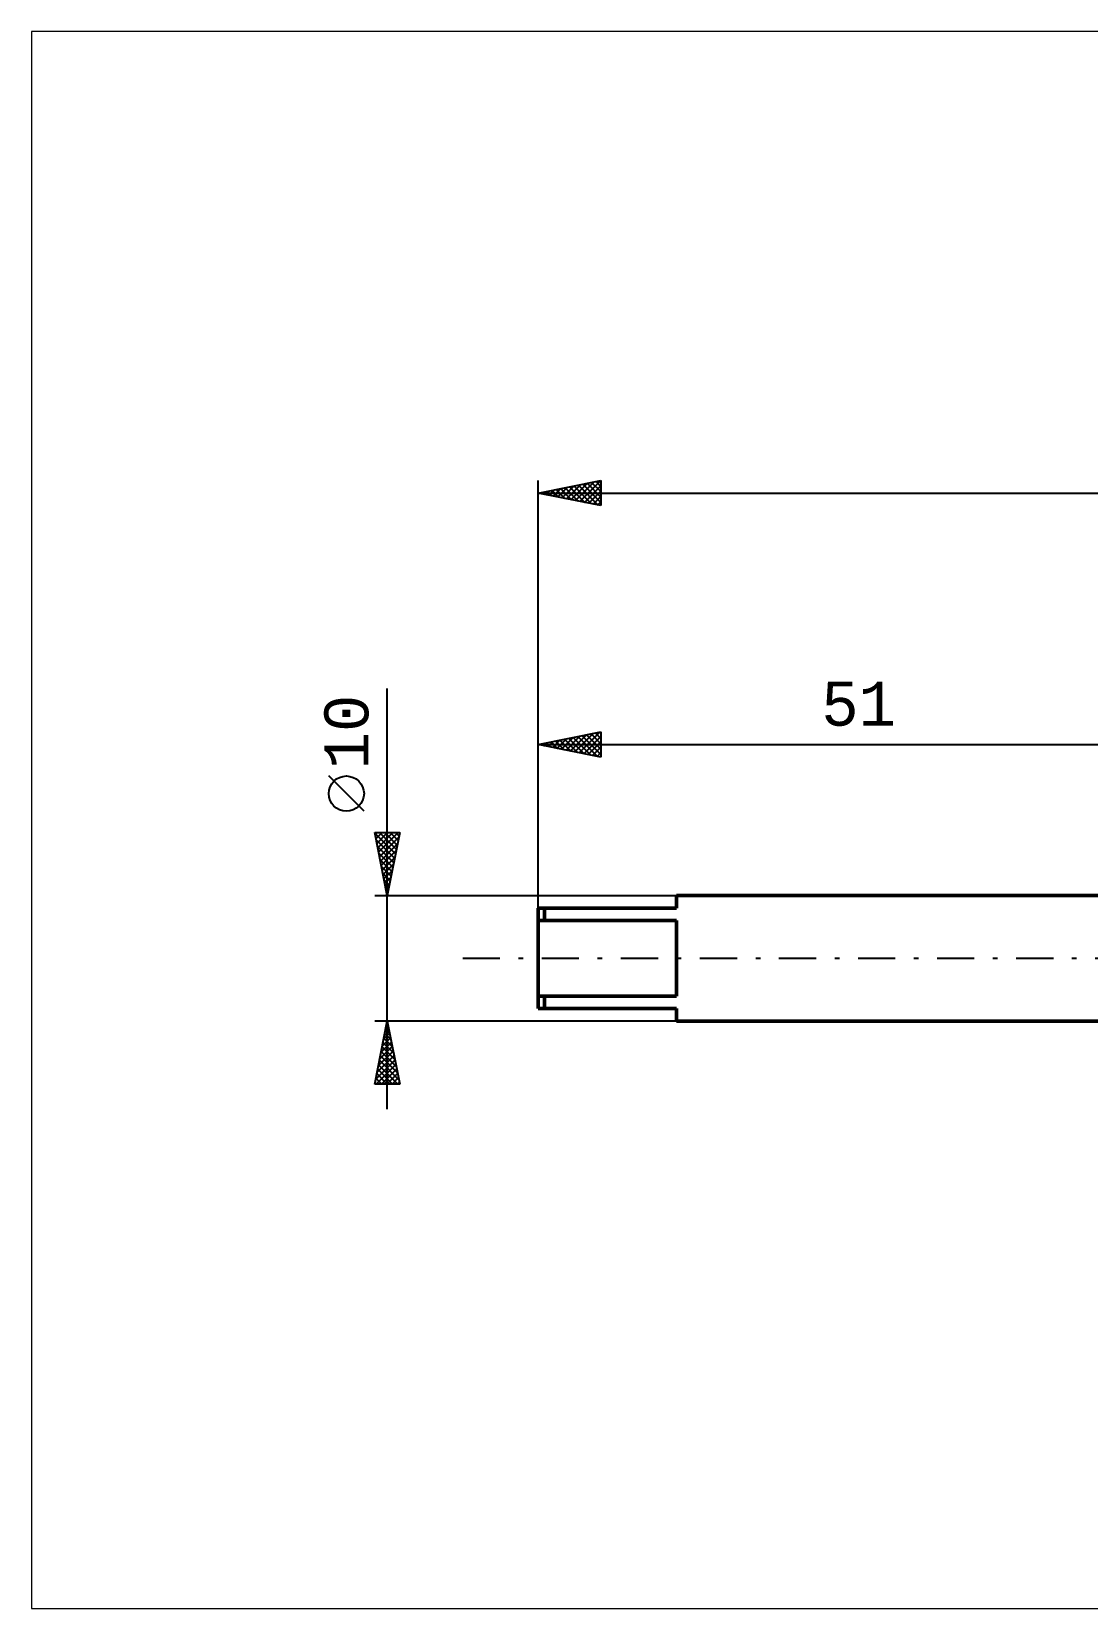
# Model space of a CAD drawing. Header units: millimetres. Extents: x -91 to 129, y -52 to 74.
# Drawn here: x -91.3 to -7.3, y -51.7 to 73.7 of the extents above; entities that cross this region are included whole.
import ezdxf
from ezdxf.enums import TextEntityAlignment as Align

# ---------------------------------------------------------------- set-up
doc = ezdxf.new("R2010")
doc.units = ezdxf.units.MM
doc.header["$LTSCALE"] = 7.4
doc.linetypes.add('LONGDASH_DASH', pattern=[0.85, 0.4, -0.2, 0.05, -0.2])
for name, color, linetype in [('INFTOTAL', 9, 'CONTINUOUS'), ('SK1', 4, 'CONTINUOUS'), ('SK2', 7, 'CONTINUOUS'), ('SK4', 2, 'LONGDASH_DASH')]:
    doc.layers.add(name, color=color, linetype=linetype)
doc.styles.get("Standard").update_dxf_attribs({"font": 'Monospac821 BT'})

msp = doc.modelspace()

# ---------------------------------------------------------------- linework, layer by layer
at = {"layer": 'INFTOTAL', "color": 9, "linetype": 'CONTINUOUS', "lineweight": 18}
for p, q in [((89.1, 73.7), (-91.3, 73.7)), ((-91.3, 73.7), (-91.3, -51.7)), ((-91.3, -51.7), (89.1, -51.7))]:
    msp.add_line(p, q, dxfattribs=at)
at = {"layer": 'SK1', "color": 4, "linetype": 'CONTINUOUS', "lineweight": 50}
for p, q in [((-40, 4), (-51, 4)), ((-51, 4), (-51, -4)), ((-50.5, 4), (-50.5, 3)), ((0, 5), (-40, 5)), ((-40, 5), (-40, 4)), ((-51, 3), (-40, 3)), ((-40, 3), (-40, -3)), ((-40, -3), (-51, -3)), ((-50.5, -4), (-50.5, -3)), ((-51, -4), (-40, -4)), ((-40, -4), (-40, -5)), ((-40, -5), (0, -5))]:
    msp.add_line(p, q, dxfattribs=at)
at = {"layer": 'SK2', "color": 7, "linetype": 'CONTINUOUS', "lineweight": 25}
for p, q in [((-51, 4.1), (-51, 38)), ((-51, 37), (-46, 38)), ((-48.73, 36.55), (-47.6, 37.68)), ((-48.38, 36.48), (-47.07, 37.79)), ((-48.02, 36.4), (-46.54, 37.89)), ((-47.8, 37.64), (-46.21, 36.04)), ((-47.67, 36.33), (-46.01, 38)), ((-47.45, 37.71), (-46, 36.26)), ((-47.1, 37.78), (-46, 36.68)), ((-46.74, 37.85), (-46, 37.11)), ((-46.39, 37.92), (-46, 37.53)), ((-46.04, 37.99), (-46, 37.96)), ((-46, 38), (-46, 36)), ((-51, 37), (49, 37)), ((-46, 36), (-51, 37)), ((-50.99, 37), (-50.98, 37)), ((-50.85, 36.97), (-50.78, 37.04)), ((-50.63, 37.07), (-50.45, 36.89)), ((-50.5, 36.9), (-50.25, 37.15)), ((-50.28, 37.14), (-49.92, 36.78)), ((-50.15, 36.83), (-49.72, 37.26)), ((-49.92, 37.22), (-49.39, 36.68)), ((-49.79, 36.76), (-49.19, 37.36)), ((-49.57, 37.29), (-48.86, 36.57)), ((-49.44, 36.69), (-48.66, 37.47)), ((-49.22, 37.36), (-48.33, 36.47)), ((-49.08, 36.62), (-48.13, 37.57)), ((-48.86, 37.43), (-47.8, 36.36)), ((-48.51, 37.5), (-47.27, 36.25)), ((-48.16, 37.57), (-46.74, 36.15)), ((-47.32, 36.26), (-46, 37.58)), ((-46.96, 36.19), (-46, 37.16)), ((-46.61, 36.12), (-46, 36.73)), ((-46.26, 36.05), (-46, 36.31)), ((-63, -12), (-63, 21.45)), ((-51, 4), (-51, 18)), ((-51, 17), (-46, 18)), ((-49.13, 16.63), (-48.2, 17.56)), ((-48.78, 16.56), (-47.67, 17.67)), ((-48.43, 16.49), (-47.14, 17.77)), ((-48.21, 17.56), (-46.81, 16.16)), ((-48.07, 16.41), (-46.61, 17.88)), ((-47.85, 17.63), (-46.28, 16.06)), ((-47.72, 16.34), (-46.08, 17.98)), ((-47.5, 17.7), (-46, 16.2)), ((-47.37, 16.27), (-46, 17.64)), ((-47.15, 17.77), (-46, 16.62)), ((-46.79, 17.84), (-46, 17.05)), ((-46.44, 17.91), (-46, 17.47)), ((-46.09, 17.98), (-46, 17.9)), ((-46, 18), (-46, 16)), ((-51, 17), (0, 17)), ((-46, 16), (-51, 17)), ((-50.9, 16.98), (-50.85, 17.03)), ((-50.68, 17.06), (-50.52, 16.9)), ((-50.55, 16.91), (-50.32, 17.14)), ((-50.33, 17.13), (-49.99, 16.8)), ((-50.19, 16.84), (-49.79, 17.24)), ((-49.97, 17.21), (-49.46, 16.69)), ((-49.84, 16.77), (-49.26, 17.35)), ((-49.62, 17.28), (-48.93, 16.59)), ((-49.49, 16.7), (-48.73, 17.45)), ((-49.27, 17.35), (-48.4, 16.48)), ((-48.91, 17.42), (-47.87, 16.37)), ((-48.56, 17.49), (-47.34, 16.27)), ((-47.01, 16.2), (-46, 17.22)), ((-46.66, 16.13), (-46, 16.79)), ((-46.31, 16.06), (-46, 16.37)), ((-64.85, 11.7), (-67.65, 14.5)), ((-63, 5), (-64, 10)), ((-64, 10), (-62, 10)), ((-63.99, 9.95), (-62.34, 8.3)), ((-63.97, 9.85), (-63.82, 10)), ((-63.9, 9.5), (-63.4, 10)), ((-63.88, 9.42), (-62.41, 7.95)), ((-63.83, 9.14), (-62.97, 10)), ((-63.78, 8.89), (-62.48, 7.59)), ((-63.76, 8.79), (-62.55, 10)), ((-63.69, 8.44), (-62.12, 10)), ((-63.62, 10), (-62.27, 8.65)), ((-63.62, 8.08), (-62.07, 9.63)), ((-63.55, 7.73), (-62.18, 9.1)), ((-63.19, 10), (-62.2, 9.01)), ((-62, 10), (-63, 5)), ((-62.77, 10), (-62.13, 9.36)), ((-62.34, 10), (-62.06, 9.71)), ((-63.67, 8.36), (-62.55, 7.24)), ((-63.57, 7.83), (-62.62, 6.89)), ((-63.48, 7.38), (-62.29, 8.57)), ((-63.4, 7.02), (-62.39, 8.03)), ((-63.46, 7.3), (-62.69, 6.53)), ((-63.35, 6.77), (-62.76, 6.18)), ((-63.33, 6.67), (-62.5, 7.5)), ((-63.26, 6.32), (-62.61, 6.97)), ((-63.19, 5.96), (-62.71, 6.44)), ((-63.25, 6.24), (-62.84, 5.82)), ((-63.14, 5.71), (-62.91, 5.47)), ((-63.12, 5.61), (-62.82, 5.91)), ((-63.05, 5.26), (-62.92, 5.38)), ((-63.04, 5.18), (-62.98, 5.12)), ((-64, 5), (-40, 5)), ((-63, -5), (-64, -5)), ((-64, -10), (-63, -5)), ((-40, -5), (-63, -5)), ((-63, -5), (-62, -10)), ((-63.29, -6.44), (-62.81, -5.96)), ((-63.2, -5.99), (-62.7, -6.49)), ((-63.18, -5.91), (-62.88, -5.6)), ((-63.13, -5.64), (-62.81, -5.96)), ((-63.08, -5.38), (-62.95, -5.25)), ((-63.06, -5.29), (-62.91, -5.43)), ((-63.71, -8.56), (-62.53, -7.37)), ((-63.61, -8.03), (-62.6, -7.02)), ((-63.5, -7.5), (-62.67, -6.66)), ((-63.48, -7.41), (-62.28, -8.61)), ((-63.41, -7.05), (-62.38, -8.08)), ((-63.39, -6.97), (-62.74, -6.31)), ((-63.34, -6.7), (-62.49, -7.55)), ((-63.27, -6.35), (-62.6, -7.02)), ((-63.92, -9.62), (-62.38, -8.08)), ((-63.88, -10), (-62.31, -8.43)), ((-63.82, -9.09), (-62.46, -7.72)), ((-63.69, -8.47), (-62.16, -10)), ((-63.62, -8.11), (-62.07, -9.67)), ((-63.55, -7.76), (-62.17, -9.14)), ((-62, -10), (-64, -10)), ((-63.98, -9.88), (-63.86, -10)), ((-63.91, -9.53), (-63.43, -10)), ((-63.83, -9.17), (-63.01, -10)), ((-63.76, -8.82), (-62.59, -10)), ((-63.46, -10), (-62.24, -8.79)), ((-63.03, -10), (-62.17, -9.14)), ((-62.61, -10), (-62.1, -9.49)), ((-62.18, -10), (-62.03, -9.85))]:
    msp.add_line(p, q, dxfattribs=at)
msp.add_circle((-66.25, 13.1), 1.4, dxfattribs=at)
at = {"layer": 'SK4', "color": 2, "linetype": 'LONGDASH_DASH', "lineweight": 25}
msp.add_line((-57, 0), (55, 0), dxfattribs=at)

# ---------------------------------------------------------------- texts
at = {"layer": 'SK2', "color": 7, "linetype": 'CONTINUOUS', "lineweight": 25}
msp.add_text('51', height=3.5, dxfattribs=at).set_placement((-25.5, 18.5), align=Align.CENTER)
msp.add_text('10', height=3.5, rotation=90, dxfattribs=at).set_placement((-64.5, 18), align=Align.CENTER)

doc.saveas('drawing.dxf')
